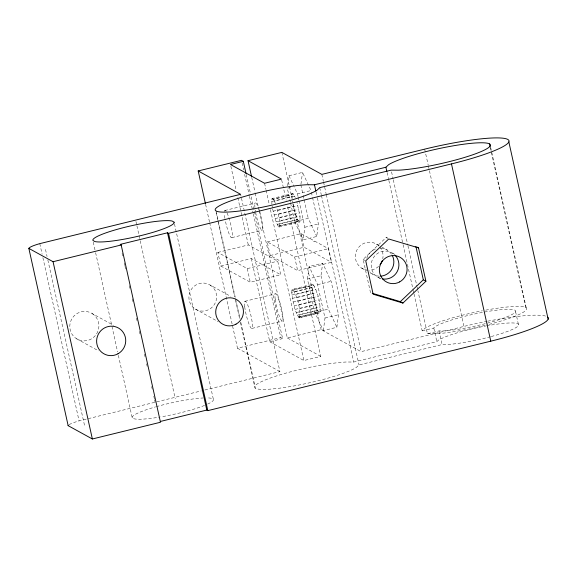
<?xml version="1.0" encoding="UTF-8"?>
<svg xmlns="http://www.w3.org/2000/svg" width="577" height="577" viewBox="0 0 577 577"><rect width="100%" height="100%" fill="white"/><g stroke="black" fill="none" stroke-linecap="round" stroke-linejoin="round"><path stroke-width="0.43" stroke-dasharray="2.88 2.16" d="M271.846 204.28L272.027 198.524L292.921 193.446L295.251 197.406M272.625 209.047L276.109 221.806L278.157 226.184L278.972 227.064L279.571 226.963L279.751 221.207L276.578 206.891M292.085 198.618L291.984 194.608L292.323 193.54L292.921 193.446M291.746 292.344L292.15 289.315L313.051 284.23C318.028 292.525 320.718 303.127 319.997 312.77L299.102 317.855C294.147 310.469 292.806 301.05 291.746 292.344L312.049 287.36L312.107 285.399L312.453 284.331L313.051 284.23M278.972 227.064L299.867 221.979L300.047 216.224L296.874 201.907M299.701 317.754C300.422 308.111 297.732 297.508 292.748 289.214L292.15 289.315M287.656 185.765L288.99 175.718L302.521 172.393L311.003 190.54L297.472 193.865L294.155 186.76M300.963 184.113L302.521 172.393M312.561 197.572L318.403 223.926L316.73 236.483L303.199 239.808L304.872 227.251L299.03 200.89M307.447 279.066L309.121 266.509L322.651 263.184L331.133 281.331L338.533 314.717L336.86 327.274L323.329 330.599L314.847 312.453L307.447 279.066L320.978 275.741L322.651 263.184M323.329 330.599L325.002 318.042L317.602 284.656L309.121 266.509M370.535 292.763L363.135 259.376L386.114 237.551L387.816 238.056M490.407 336.759A42.323 5.965 -12.5 0 1 446.115 344.577L442.083 344.548L359.017 364.938L356.341 367.441A53.611 7.551 -12.5 0 1 281.388 387.939A53.611 7.551 -12.5 0 1 266.228 379.594A53.611 7.551 -12.5 0 1 346.445 361.995L353.759 362.046L436.832 341.656L438.304 340.271A42.323 5.965 -12.5 0 1 485.683 326.005M413.997 293.917L422.191 330.866L424.867 328.363A53.611 7.551 -12.5 0 1 482.336 310.779M422.191 330.866L433.81 328.017L435.282 326.64A42.323 5.965 -12.5 0 1 494.453 310.455A42.323 5.965 -12.5 0 1 506.418 317.047A42.323 5.965 -12.5 0 1 443.093 330.938L439.061 330.909L427.442 333.766L417.885 290.657M290.7 187.446L287.317 188.275L289.654 198.82M224.77 210.518L255.222 203.039M271.68 199.592L291.984 194.608M272.027 198.524L272.625 198.43L273.44 199.303L293.736 194.319M271.623 201.553L291.919 196.577M273.44 199.303L274.414 201.099L294.71 196.115M273.065 211.24L293.361 206.256L292.928 204.063M277.616 210.49L297.912 205.513M273.981 214.997L294.277 210.014L297.48 219.411L299.268 222.08L299.867 221.979M278.532 214.247L298.828 209.263M275.02 218.604L295.316 213.62M279.261 217.904L299.557 212.92M276.109 221.806L296.405 216.822M279.751 221.207L300.047 216.224M277.176 224.395L297.48 219.411M279.975 223.934L300.271 218.95M290.628 203.212L294.717 221.662L308.255 218.337L316.73 236.483M278.157 226.184L298.453 221.2M231.961 237.601L262.405 230.129M279.91 225.895L300.213 220.912M304.872 227.251L318.403 223.926M217.846 252.416L248.298 244.936L277.717 261.143L280.739 274.775L250.295 282.247L220.876 266.047L217.846 252.416L247.273 268.615L277.717 261.143M267.23 241.9L301.057 233.591L328.464 248.68L331.486 262.311L297.66 270.62L270.26 255.532L267.23 241.9L294.638 256.981L328.464 248.68M313.491 241.446L314.761 241.136M220.876 266.047L251.32 258.568L280.739 274.775M270.26 255.532L304.079 247.23L331.486 262.311M244.9 301.309L275.344 293.83M291.811 290.382L312.107 285.399M293.563 290.094L313.866 285.11M317.602 284.656L331.133 281.331M294.544 291.89L314.84 286.906M291.969 295.071L312.272 290.087L312.049 287.36M295.612 294.472L315.915 289.488M292.467 298.374L312.763 293.39L312.272 290.087M296.708 297.682L317.004 292.698M293.195 302.031L313.491 297.047L312.763 293.39M297.746 301.281L318.042 296.297M294.104 305.788L314.407 300.805L317.602 310.195L319.398 312.871L319.997 312.77M298.655 305.038L318.958 300.054M295.143 309.387L315.446 304.404M299.384 308.695L319.687 303.711M296.239 312.597L316.535 307.613M299.881 311.998L320.177 307.014M297.306 315.179L317.602 310.195M300.105 314.725L320.401 309.741M314.847 312.453L328.378 309.128L336.86 327.274M252.091 328.392L282.535 320.92M298.287 316.975L318.583 311.991M300.04 316.686L320.336 311.703M299.102 317.855L319.398 312.871M325.002 318.042L338.533 314.717M209.667 222.736L237.493 348.227L280.79 337.595L282.615 338.598L250.901 195.56M251.32 258.568L269.762 341.757L282.615 338.598M259.116 210.713L287.324 337.963L321.158 329.655L361.137 351.653L463.958 326.409A72.659 10.235 -12.5 0 1 486.829 321.353M269.762 341.757L303.87 360.538L320.783 356.384L287.324 205.448M69.081 424.715A19.077 2.69 -12.5 0 1 79.078 420.9L201.33 390.889M204.828 390.03L279.924 371.588L241.208 196.959M427.442 333.766L434.755 333.816A53.611 7.551 -12.5 0 0 487.781 324.714M386.114 237.551L387.419 238.265M376.637 244.222L381.26 246.768M382.024 247.194L387.419 250.158M392.475 253.101L395.447 254.738M363.135 259.376L365.082 260.451M361.772 268.204L366.395 270.75M370.246 272.871L372.554 274.14M377.618 277.083L380.589 278.72M210.194 285.088A14.108 13.79 -61.2 0 1 209.184 309.387A14.108 13.79 -61.2 0 1 188.91 296.758A14.108 13.79 -61.2 0 1 210.194 285.088L230.699 296.376M287.324 337.963L320.783 356.384M195.336 309.07L218.2 321.656M237.493 348.227L279.924 371.588M92.154 313.563A14.814 14.483 -61.2 0 1 91.094 339.081A14.814 14.483 -61.2 0 1 69.803 325.817A14.814 14.483 -61.2 0 1 92.154 313.563L113.453 325.277M76.546 338.749L98.638 350.895M207.597 404.109A41.616 5.864 -12.5 0 0 213.403 399.472L211.535 398.339A41.616 5.864 -12.5 0 0 207.035 397.892M118.372 355.345L132.183 417.654L134.052 418.794A41.616 5.864 -12.5 0 0 159.815 417.07M288.99 175.718L293.787 185.974M294.717 221.662L303.199 239.808M274.414 201.099L275.489 203.688M293.361 206.256L294.277 210.014M313.491 297.047L314.407 300.805M490.688 147.503L526.57 309.373M490.27 147.423L525.762 307.534M515.578 311.645L518.6 325.277M424.658 149.147L428.163 164.943M428.358 165.815L463.958 326.409M439.061 330.909L442.083 344.548M433.81 328.017L436.832 341.656M391.559 171.888L393.117 178.928M393.312 179.808L407.744 244.908M407.939 245.788L416.911 286.257M417.106 287.137L417.69 289.777M387.08 172.516L388.646 179.555M388.84 180.435L402.883 243.775M403.078 244.655L413.024 289.524M413.219 290.397L413.803 293.037M321.836 174.384L323.394 181.402M323.589 182.282L326.12 193.692M326.315 194.572L361.137 351.653M319.716 187.669L321.274 194.694M321.468 195.567L359.017 364.938M316.016 191.802L317.184 197.067M317.379 197.94L353.759 362.046M311.392 192.3L312.366 196.692M300.848 184.95L302.99 194.615M303.185 195.495L303.971 199.007M304.166 199.887L308.255 218.337M320.978 275.741L328.378 309.128M297.472 193.865L298.057 196.497M298.251 197.377L298.836 200.017M301.057 233.591L304.079 247.23M281.857 152.386L291.976 198.019M293.332 204.164L321.158 329.655M289.849 199.692L290.433 202.332M281.684 179.995L286.156 200.183M294.638 256.981L297.66 270.62M264.569 183.27L265.932 189.415M266.127 190.287L269.243 204.33M270.411 209.595L303.87 360.538M251.723 177.37L255.027 192.285M255.222 193.165L258.922 209.84M246.235 174.499L250.707 194.68M242.08 162.959L243.631 169.984M244.605 174.369L249.278 195.43M249.473 196.31L253.166 212.985M253.361 213.858L280.79 337.595M240.623 194.326L241.013 196.079M230.85 166.241L236.274 190.72M237.825 197.716L248.298 244.936M247.273 268.615L250.295 282.247M216.137 211.009L218.084 219.779M218.279 220.659L235.402 297.883M235.596 298.763L240.068 318.944M240.847 322.456L255.438 388.278M216.108 212.675L218.056 221.453M218.25 222.333L234.789 296.924M235.567 300.437L239.65 318.865M240.429 322.37L254.63 386.431M205.585 204.308L209.473 221.857M174.492 223.963L213.403 399.472M135.948 221.481L136.727 224.987M136.922 225.867L140.031 239.909M140.225 240.782L175.249 398.743M122.086 253.195L122.67 255.827M124.228 262.845L124.812 265.478M125.007 266.358L125.591 268.99M129.284 285.665L129.868 288.298M132.205 298.828L132.789 301.461M136.482 318.136L137.066 320.769M139.403 331.299L139.987 333.932M144.459 354.112L145.043 356.745M146.601 363.77L147.185 366.402M151.657 386.583L152.241 389.215M153.799 396.233L154.384 398.866M154.578 399.746L155.163 402.378M93.272 242.138L95.414 251.796M95.609 252.676L117.593 351.84M45.518 249.48L47.069 256.498M47.848 260.011L84.819 426.749M39.777 243.638L42.114 254.168M42.893 257.674L79.078 420.9M292.388 200.955L292.633 202.599M272.092 205.931L272.337 207.583M259.809 211.838A14.108 2.207 76.2 0 1 262.153 230.288A14.108 2.207 76.2 0 1 255.669 212.516M255.517 211.672A14.108 2.207 76.2 0 1 255.25 210.042M254.947 207.59A14.108 2.207 76.2 0 1 258.518 207.958M259.037 209.422A14.108 2.207 76.2 0 1 259.556 211.009M486.57 325.846A42.323 5.965 -12.5 0 1 518.636 324.476A42.323 5.965 -12.5 0 1 491.265 336.528M485.726 310.137A53.611 7.551 -12.5 0 1 526.686 308.572A53.611 7.551 -12.5 0 1 488.669 324.483M367.902 270.209A14.108 13.79 -61.2 0 1 356.788 250.216A14.108 13.79 -61.2 0 1 379.414 246.523M379.89 247.064A14.108 13.79 -61.2 0 1 382.796 258.727M378.591 266.365A14.108 13.79 -61.2 0 1 369.345 270.245M380.568 248.117A14.108 13.79 -61.2 0 1 391.92 254.782M379.406 276.181A14.108 13.79 -61.2 0 1 369.778 271.846M366.756 258.207A14.108 13.79 -61.2 0 1 376.961 248.514M487.709 321.18A72.659 10.235 -12.5 0 1 545.864 316.182M380.899 278.561A14.108 13.79 -61.2 0 1 373.103 258.193A14.108 13.79 -61.2 0 1 394.618 254.753M227.049 212.963A14.108 2.207 76.2 0 1 232.004 231.125A14.108 2.207 76.2 0 1 230.317 236.382A14.108 2.207 76.2 0 1 225.066 219.145M224.929 218.322A14.108 2.207 76.2 0 1 224.388 213.403M224.446 211.535A14.108 2.207 76.2 0 1 226.119 211.261M204.547 405.422A41.616 5.864 -12.5 0 1 160.666 416.926M132.183 417.654A41.616 5.864 -12.5 0 1 155.538 406.879M156.345 406.648A41.616 5.864 -12.5 0 1 203.003 397.986M275.179 299.319A14.108 2.207 76.2 0 0 281.965 321.014A14.108 2.207 76.2 0 0 279.686 301.8A14.108 2.207 76.2 0 0 275.179 299.319M244.727 306.791A14.108 2.207 76.2 0 0 251.514 328.486A14.108 2.207 76.2 0 0 249.235 309.272A14.108 2.207 76.2 0 0 244.727 306.791"/><path stroke-width="0.87" d="M372.237 293.267L400.323 301.641L423.309 279.809L415.909 246.422M418.513 247.858L388.718 238.979L365.739 260.811L373.139 294.198L402.926 303.069L425.913 281.244L418.513 247.858L417.207 247.136M385.912 167.236L388.588 164.733A53.611 7.551 -12.5 0 1 463.54 144.236A53.611 7.551 -12.5 0 1 478.694 152.58A53.611 7.551 -12.5 0 1 398.476 170.179L391.17 170.128L319.716 187.669L317.04 190.172A53.611 7.551 -12.5 0 1 242.088 210.67A53.611 7.551 -12.5 0 1 226.934 202.325A53.611 7.551 -12.5 0 1 307.152 184.727L314.458 184.777L385.912 167.236L386.886 171.636M205.39 203.429L198.192 170.958L241.496 160.327L243.314 161.329L246.04 173.619M243.314 161.329L230.461 164.488L264.569 183.27L281.489 179.115L248.023 160.695L251.529 176.49M248.023 160.695L281.857 152.386L321.836 174.384L424.658 149.147A72.659 10.235 -12.5 0 1 507.753 139.418A72.659 10.235 -12.5 0 1 451.474 163.904L168.542 233.36L167.503 232.791L120.139 244.417L121.184 244.987L160.478 422.256L92.363 438.982L68.151 425.66L28.85 248.391A19.077 2.69 -12.5 0 1 39.777 243.638L240.623 194.326L198.192 170.958M28.85 248.391L53.062 261.713L121.184 244.987M160.305 421.477L206.804 410.059L207.843 410.629L490.775 341.173A72.659 10.235 -12.5 0 0 547.782 317.206M423.309 279.809L425.913 281.244M400.323 301.641L402.926 303.069M508.849 141.913L548.15 319.182M489.484 143.904L490.075 146.544M451.474 163.904L490.775 341.173M314.458 184.777L315.821 190.922M168.542 233.36L207.843 410.629M167.503 232.791L206.804 410.059M53.062 261.713L92.363 438.982M395.252 255.395A14.108 13.79 -61.2 0 1 382.299 278.9M392.273 255.409A14.108 13.79 -61.2 0 1 380.849 276.138M68.151 425.66A19.077 2.69 -12.5 0 1 68.31 425.372M382.205 260.854A14.108 13.79 -61.2 0 1 380.07 264.72M174.103 222.203L172.234 221.07A41.616 5.864 -12.5 0 0 126.349 226.934A41.616 5.864 -12.5 0 0 92.883 240.385L94.751 241.525A41.616 5.864 -12.5 0 0 140.644 235.654A41.616 5.864 -12.5 0 0 174.103 222.203M236 324.151A14.108 13.79 -61.2 0 0 237.003 299.845A14.108 13.79 -61.2 0 0 215.719 311.515A14.108 13.79 -61.2 0 0 236 324.151M117.917 353.831A14.814 14.483 -61.2 0 0 118.97 328.313A14.814 14.483 -61.2 0 0 96.626 340.567A14.814 14.483 -61.2 0 0 117.917 353.831M399.645 281.908A14.108 13.79 -61.2 0 0 400.654 257.602A14.108 13.79 -61.2 0 0 379.37 269.271A14.108 13.79 -61.2 0 0 399.645 281.908"/></g></svg>
